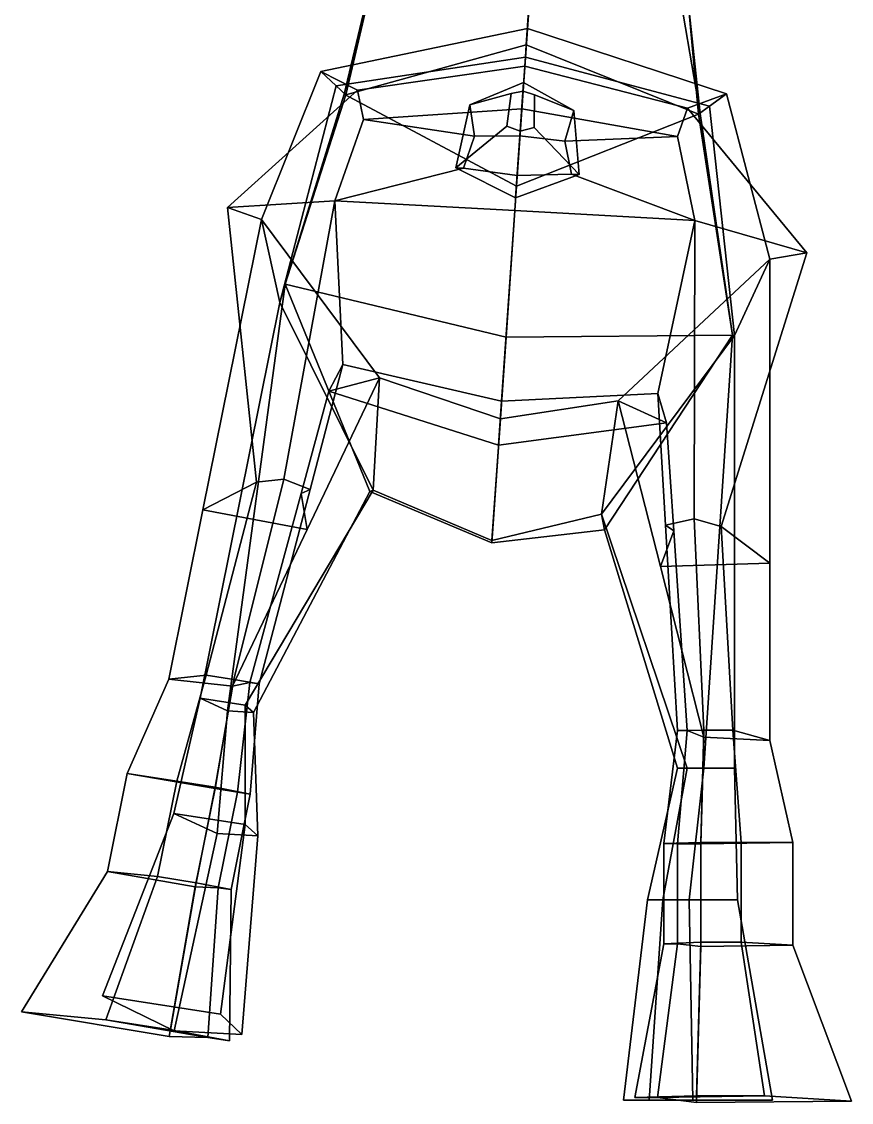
# Model space of a CAD drawing. Extents: x -120 to 88, y -151 to 291.
# Drawn here: x -120.2 to 88.2, y -151.3 to 120.1 of the extents above; entities that cross this region are included whole.
import ezdxf

# ---------------------------------------------------------------- set-up
doc = ezdxf.new("R2010")
doc.units = 0

msp = doc.modelspace()

# ---------------------------------------------------------------- linework, layer by layer
for points in [[(47.131142, 125.996323, 148.426102), (36.110466, 154.057037, 163.972519), (43.984592, 133.70845, 183.03331), (50.202881, 97.014305, 170.185089)], [(-39.132645, 101.883499, 170.185089), (-31.687429, 133.118835, 183.03331), (-30.24663, 150.078354, 163.972519), (-32.082989, 130.313873, 148.426102)], [(-39.132645, 101.883499, 170.185089), (4.099788, 78.733109, 204.447937), (7.084336, 121.808426, 205.930069), (-31.687429, 133.118835, 183.03331)], [(50.202881, 97.014305, 170.185089), (43.984592, 133.70845, 183.03331), (7.084336, 121.808426, 205.930069), (4.099788, 78.733109, 204.447937)], [(-53.945976, 54.121288, 149.169083), (-39.132645, 101.883499, 170.185089), (-32.082989, 130.313873, 148.426102), (-38.776203, 101.707657, 130.776718)], [(-38.776203, 101.707657, 130.776718), (-32.082989, 130.313873, 148.426102), (7.827652, 132.53656, 143.459579), (6.560351, 114.245865, 132.488159)], [(49.824844, 96.878494, 130.776718), (6.560351, 114.245865, 132.488159), (7.827652, 132.53656, 143.459579), (47.131142, 125.996323, 148.426102)], [(58.334156, 41.317062, 150.525833), (49.824844, 96.878494, 130.776718), (47.131142, 125.996323, 148.426102), (50.202881, 97.014305, 170.185089)], [(-44.995274, 107.509369, 11.560567), (-41.212093, 103.980064, 98.157318), (6.347892, 111.179497, 97.906006), (6.844069, 118.340698, 11.560567)], [(6.844069, 118.340698, 11.560567), (6.186622, 108.851936, -27.235413), (-35.787704, 102.861046, -27.02294), (-44.995274, 107.509369, 11.560567)], [(6.844069, 118.340698, 11.560567), (56.798061, 101.961143, 11.560567), (47.018063, 98.34774, -27.02294), (6.186622, 108.851936, -27.235413)], [(56.798061, 101.961143, 11.560567), (6.844069, 118.340698, 11.560567), (6.347892, 111.179497, 97.906006), (52.556118, 98.869263, 98.157318)], [(6.347892, 111.179497, 97.906006), (-41.212093, 103.980064, 98.157318), (-38.776203, 101.707657, 130.776718), (6.560351, 114.245865, 132.488159)], [(6.347892, 111.179497, 97.906006), (6.560351, 114.245865, 132.488159), (49.824844, 96.878494, 130.776718), (52.556118, 98.869263, 98.157318)], [(6.186622, 108.851936, -27.235413), (5.446681, 98.172516, -63.134716), (-34.298527, 95.531586, -52.141678), (-35.787704, 102.861046, -27.02294)], [(6.186622, 108.851936, -27.235413), (47.018063, 98.34774, -27.02294), (44.52824, 91.235176, -52.141678), (5.446681, 98.172516, -63.134716)], [(-44.995274, 107.509369, 11.560567), (-35.787704, 102.861046, -27.02294), (-68.489296, 73.375626, -26.158125), (-59.942993, 70.421577, 25.934782)], [(-59.942993, 70.421577, 25.934782), (-55.325275, 49.534595, 98.568947), (-41.212093, 103.980064, 98.157318), (-44.995274, 107.509369, 11.560567)], [(-55.325275, 49.534595, 98.568947), (-53.945976, 54.121288, 149.169083), (-38.776203, 101.707657, 130.776718), (-41.212093, 103.980064, 98.157318)], [(-7.579175, 99.195679, -75.800415), (-6.415624, 91.291359, -63.719944), (4.980082, 91.438194, -66.23362), (5.907896, 104.82914, -75.825798)], [(2.747622, 101.993195, -97.94194), (-7.579175, 99.195679, -75.800415), (5.907896, 104.82914, -75.825798), (5.753261, 102.597321, -97.954132)], [(18.515774, 97.773384, -75.800415), (5.907896, 104.82914, -75.825798), (4.980082, 91.438194, -66.23362), (16.269773, 90.054916, -63.719944)], [(8.652884, 101.671341, -97.94194), (5.753261, 102.597321, -97.954132), (5.907896, 104.82914, -75.825798), (18.515774, 97.773384, -75.800415)], [(-68.489296, 73.375626, -26.158125), (-35.787704, 102.861046, -27.02294), (-34.298527, 95.531586, -52.141678), (-41.542103, 75.079613, -56.810066)], [(-53.945976, 54.121288, 149.169083), (1.475711, 40.860359, 193.315399), (4.099788, 78.733109, 204.447937), (-39.132645, 101.883499, 170.185089)], [(1.693313, 93.862991, -97.968864), (-11.131299, 83.360741, -83.446098), (-7.579175, 99.195679, -75.800415), (2.747622, 101.993195, -97.94194)], [(5.057774, 92.559502, -97.987274), (1.693313, 93.862991, -97.968864), (2.747622, 101.993195, -97.94194), (5.753261, 102.597321, -97.954132)], [(5.057774, 92.559502, -97.987274), (5.753261, 102.597321, -97.954132), (8.652884, 101.671341, -97.94194), (8.57687, 93.487823, -97.968864)], [(8.57687, 93.487823, -97.968864), (8.652884, 101.671341, -97.94194), (18.515774, 97.773384, -75.800415), (19.855125, 81.671844, -83.446098)], [(56.798061, 101.961143, 11.560567), (67.749321, 60.400402, 25.934782), (77.016907, 62.023338, -26.158125), (47.018063, 98.34774, -27.02294)], [(67.749321, 60.400402, 25.934782), (56.798061, 101.961143, 11.560567), (52.556118, 98.869263, 98.157318), (58.808151, 41.276901, 99.146919)], [(-6.415624, 91.291359, -63.719944), (-34.298527, 95.531586, -52.141678), (5.446681, 98.172516, -63.134716), (4.980082, 91.438194, -66.23362)], [(-11.131299, 83.360741, -83.446098), (-9.186536, 83.254745, -69.275566), (-6.415624, 91.291359, -63.719944), (-7.579175, 99.195679, -75.800415)], [(16.269773, 90.054916, -63.719944), (4.980082, 91.438194, -66.23362), (5.446681, 98.172516, -63.134716), (44.52824, 91.235176, -52.141678)], [(19.855125, 81.671844, -83.446098), (18.515774, 97.773384, -75.800415), (16.269773, 90.054916, -63.719944), (17.910362, 81.77784, -69.275566)], [(77.016907, 62.023338, -26.158125), (48.893879, 70.150444, -56.810066), (44.52824, 91.235176, -52.141678), (47.018063, 98.34774, -27.02294)], [(58.808151, 41.276901, 99.146919), (52.556118, 98.869263, 98.157318), (49.824844, 96.878494, 130.776718), (58.334156, 41.317062, 150.525833)], [(-9.186536, 83.254745, -69.275566), (-41.542103, 75.079613, -56.810066), (-34.298527, 95.531586, -52.141678), (-6.415624, 91.291359, -63.719944)], [(58.334156, 41.317062, 150.525833), (50.202881, 97.014305, 170.185089), (4.099788, 78.733109, 204.447937), (1.475711, 40.860359, 193.315399)], [(5.057774, 92.559502, -97.987274), (3.898006, 75.820816, -84.749367), (-11.131299, 83.360741, -83.446098), (1.693313, 93.862991, -97.968864)], [(5.057774, 92.559502, -97.987274), (8.57687, 93.487823, -97.968864), (19.855125, 81.671844, -83.446098), (3.898006, 75.820816, -84.749367)], [(17.910362, 81.77784, -69.275566), (16.269773, 90.054916, -63.719944), (44.52824, 91.235176, -52.141678), (48.893879, 70.150444, -56.810066)], [(-9.186536, 83.254745, -69.275566), (4.284596, 81.400398, -73.070366), (3.675887, 72.615036, -74.805679), (-41.542103, 75.079613, -56.810066)], [(3.898006, 75.820816, -84.749367), (4.284596, 81.400398, -73.070366), (-9.186536, 83.254745, -69.275566), (-11.131299, 83.360741, -83.446098)], [(17.910362, 81.77784, -69.275566), (48.893879, 70.150444, -56.810066), (3.675887, 72.615036, -74.805679), (4.284596, 81.400398, -73.070366)], [(3.898006, 75.820816, -84.749367), (19.855125, 81.671844, -83.446098), (17.910362, 81.77784, -69.275566), (4.284596, 81.400398, -73.070366)], [(-59.942993, 70.421577, 25.934782), (-68.489296, 73.375626, -26.158125), (-61.146656, 4.436409, -56.117725), (-74.617729, -2.481397, 3.398543)], [(-41.542103, 75.079613, -56.810066), (-54.312584, 5.221538, -60.666855), (-61.146656, 4.436409, -56.117725), (-68.489296, 73.375626, -26.158125)], [(-41.542103, 75.079613, -56.810066), (-39.537281, 33.987041, -39.492367), (-47.715839, 2.618924, -56.871086), (-54.312584, 5.221538, -60.666855)], [(0.358737, 24.739323, -50.485409), (-39.537281, 33.987041, -39.492367), (-41.542103, 75.079613, -56.810066), (3.675887, 72.615036, -74.805679)], [(0.358737, 24.739323, -50.485409), (3.675887, 72.615036, -74.805679), (48.893879, 70.150444, -56.810066), (39.625286, 26.736963, -39.492367)], [(-59.942993, 70.421577, 25.934782), (-74.617729, -2.481397, 3.398543), (-48.472481, -7.461656, 8.361044), (-30.330498, 30.645481, 25.934782)], [(-30.330498, 30.645481, 25.934782), (-31.866068, 2.473883, 105.580971), (-55.325275, 49.534595, 98.568947), (-59.942993, 70.421577, 25.934782)], [(48.893879, 70.150444, -56.810066), (48.734837, -4.799159, -60.666855), (41.515549, -6.378791, -56.871086), (39.625286, 26.736963, -39.492367)], [(48.893879, 70.150444, -56.810066), (77.016907, 62.023338, -26.158125), (55.50338, -6.692301, -56.117725), (48.734837, -4.799159, -60.666855)], [(29.608986, 24.827173, 25.934782), (67.749321, 60.400402, 25.934782), (58.808151, 41.276901, 99.146919), (25.417507, -3.587126, 100.133186)], [(67.749321, 60.400402, 25.934782), (29.608986, 24.827173, 25.934782), (40.225422, -16.72051, 8.361044), (67.749321, -15.868634, 3.398543)], [(67.749321, 60.400402, 25.934782), (67.749321, -15.868634, 3.398543), (55.50338, -6.692301, -56.117725), (77.016907, 62.023338, -26.158125)], [(-68.43631, -52.994995, 148.96669), (-53.945976, 54.121288, 149.169083), (-55.325275, 49.534595, 98.568947), (-75.331154, -49.797176, 129.832687)], [(-61.971901, -53.367584, 143.204651), (-32.711048, 2.122735, 141.58345), (-53.945976, 54.121288, 149.169083), (-68.43631, -52.994995, 148.96669)], [(-2.101044, -10.762182, 150.525833), (1.475711, 40.860359, 193.315399), (-53.945976, 54.121288, 149.169083), (-32.711048, 2.122735, 141.58345)], [(-64.01899, -51.562897, 129.803421), (-75.331154, -49.797176, 129.832687), (-55.325275, 49.534595, 98.568947), (-31.866068, 2.473883, 105.580971)], [(-2.101044, -10.762182, 150.525833), (26.194212, -7.53283, 136.284836), (58.334156, 41.317062, 150.525833), (1.475711, 40.860359, 193.315399)], [(46.978832, -67.376389, 118.972565), (25.417507, -3.587126, 100.133186), (58.808151, 41.276901, 99.146919), (58.808151, -67.376389, 118.528748)], [(44.5387, -67.376389, 132.762161), (51.170311, -67.376389, 138.383621), (58.334156, 41.317062, 150.525833), (26.194212, -7.53283, 136.284836)], [(51.170311, -67.376389, 138.383621), (58.808151, -67.376389, 118.528748), (58.808151, 41.276901, 99.146919), (58.334156, 41.317062, 150.525833)], [(-47.715839, 2.618924, -56.871086), (-39.537281, 33.987041, -39.492367), (-42.999821, 27.262445, -25.290394), (-49.956646, 1.61906, -53.570759)], [(-0.402489, 13.752708, -25.072922), (-42.999821, 27.262445, -25.290394), (-39.537281, 33.987041, -39.492367), (0.358737, 24.739323, -50.485409)], [(-48.472481, -7.461656, 8.361044), (-49.956646, 1.61906, -53.570759), (-42.999821, 27.262445, -25.290394), (-30.330498, 30.645481, 25.934782)], [(-30.330498, 30.645481, 25.934782), (-42.999821, 27.262445, -25.290394), (-0.402489, 13.752708, -25.072922), (0.055572, 20.363798, 25.934782)], [(0.055572, 20.363798, 25.934782), (-2.059747, -10.166146, 100.378777), (-31.866068, 2.473883, 105.580971), (-30.330498, 30.645481, 25.934782)], [(0.055572, 20.363798, 25.934782), (29.608986, 24.827173, 25.934782), (25.417507, -3.587126, 100.133186), (-2.059747, -10.166146, 100.378777)], [(-0.402489, 13.752708, -25.072922), (0.358737, 24.739323, -50.485409), (39.625286, 26.736963, -39.492367), (41.763439, 19.3633, -25.290394)], [(29.608986, 24.827173, 25.934782), (0.055572, 20.363798, 25.934782), (-0.402489, 13.752708, -25.072922), (41.763439, 19.3633, -25.290394)], [(40.225422, -16.72051, 8.361044), (29.608986, 24.827173, 25.934782), (41.763439, 19.3633, -25.290394), (43.583351, -7.752244, -53.570759)], [(39.625286, 26.736963, -39.492367), (41.515549, -6.378791, -56.871086), (43.583351, -7.752244, -53.570759), (41.763439, 19.3633, -25.290394)], [(-61.146656, 4.436409, -56.117725), (-73.792732, -43.978733, -61.29874), (-83.183723, -45.036598, -9.756394), (-74.617729, -2.481397, 3.398543)], [(-66.839966, -45.079678, -61.29874), (-73.792732, -43.978733, -61.29874), (-61.146656, 4.436409, -56.117725), (-54.312584, 5.221538, -60.666855)], [(-54.312584, 5.221538, -60.666855), (-47.715839, 2.618924, -56.871086), (-60.526306, -46.20895, -61.29874), (-66.839966, -45.079678, -61.29874)], [(-62.850189, -45.848087, -61.29874), (-49.956646, 1.61906, -53.570759), (-48.472481, -7.461656, 8.361044), (-67.175743, -46.747761, -9.756394)], [(-64.01899, -51.562897, 129.803421), (-31.866068, 2.473883, 105.580971), (-32.711048, 2.122735, 141.58345), (-61.971901, -53.367584, 143.204651)], [(-60.526306, -46.20895, -61.29874), (-47.715839, 2.618924, -56.871086), (-49.956646, 1.61906, -53.570759), (-62.850189, -45.848087, -61.29874)], [(-2.059747, -10.166146, 100.378777), (-2.101044, -10.762182, 150.525833), (-32.711048, 2.122735, 141.58345), (-31.866068, 2.473883, 105.580971)], [(-74.617729, -2.481397, 3.398543), (-83.183723, -45.036598, -9.756394), (-67.175743, -46.747761, -9.756394), (-48.472481, -7.461656, 8.361044)], [(-2.059747, -10.166146, 100.378777), (25.417507, -3.587126, 100.133186), (26.194212, -7.53283, 136.284836), (-2.101044, -10.762182, 150.525833)], [(46.978832, -67.376389, 118.972565), (44.5387, -67.376389, 132.762161), (26.194212, -7.53283, 136.284836), (25.417507, -3.587126, 100.133186)], [(48.734837, -4.799159, -60.666855), (51.170311, -57.808517, -61.29874), (44.5387, -57.939827, -61.29874), (41.515549, -6.378791, -56.871086)], [(51.170311, -57.808517, -61.29874), (48.734837, -4.799159, -60.666855), (55.50338, -6.692301, -56.117725), (58.444099, -57.808517, -61.29874)], [(46.968426, -57.947044, -61.29874), (51.170311, -59.553608, -9.756394), (40.225422, -16.72051, 8.361044), (43.583351, -7.752244, -53.570759)], [(44.5387, -57.939827, -61.29874), (46.968426, -57.947044, -61.29874), (43.583351, -7.752244, -53.570759), (41.515549, -6.378791, -56.871086)], [(55.50338, -6.692301, -56.117725), (67.749321, -15.868634, 3.398543), (67.749321, -60.388676, -9.756394), (58.444099, -57.808517, -61.29874)], [(67.749321, -15.868634, 3.398543), (40.225422, -16.72051, 8.361044), (51.170311, -59.553608, -9.756394), (67.749321, -60.388676, -9.756394)], [(-93.643959, -68.683487, -40.24287), (-83.183723, -45.036598, -9.756394), (-73.792732, -43.978733, -61.29874), (-81.223206, -70.605156, -74.421402)], [(-71.594955, -72.509232, -40.24287), (-67.175743, -46.747761, -9.756394), (-83.183723, -45.036598, -9.756394), (-93.643959, -68.683487, -40.24287)], [(-81.223206, -70.605156, -74.421402), (-73.792732, -43.978733, -61.29874), (-66.839966, -45.079678, -61.29874), (-71.520927, -72.141472, -75.658684)], [(-71.594955, -72.509232, -40.24287), (-65.981972, -73.355927, -74.392357), (-62.850189, -45.848087, -61.29874), (-67.175743, -46.747761, -9.756394)], [(-62.737625, -73.852112, -75.29084), (-71.520927, -72.141472, -75.658684), (-66.839966, -45.079678, -61.29874), (-60.526306, -46.20895, -61.29874)], [(-65.981972, -73.355927, -74.392357), (-62.737625, -73.852112, -75.29084), (-60.526306, -46.20895, -61.29874), (-62.850189, -45.848087, -61.29874)], [(-64.042496, -81.541122, 108.403076), (-81.915718, -78.751282, 108.44931), (-75.331154, -49.797176, 129.832687), (-64.01899, -51.562897, 129.803421)], [(-71.021866, -83.803833, 138.681046), (-68.43631, -52.994995, 148.96669), (-75.331154, -49.797176, 129.832687), (-81.915718, -78.751282, 108.44931)], [(-71.021866, -83.803833, 138.681046), (-60.808102, -84.392509, 129.577011), (-61.971901, -53.367584, 143.204651), (-68.43631, -52.994995, 148.96669)], [(-60.808102, -84.392509, 129.577011), (-64.042496, -81.541122, 108.403076), (-64.01899, -51.562897, 129.803421), (-61.971901, -53.367584, 143.204651)], [(41.139233, -86.321022, -75.29084), (44.5387, -57.939827, -61.29874), (51.170311, -57.808517, -61.29874), (50.393345, -85.996765, -75.658684)], [(44.529793, -86.338821, -74.392357), (46.968426, -57.947044, -61.29874), (44.5387, -57.939827, -61.29874), (41.139233, -86.321022, -75.29084)], [(50.393345, -86.3815, -40.24287), (51.170311, -59.553608, -9.756394), (46.968426, -57.947044, -61.29874), (44.529793, -86.338821, -74.392357)], [(60.543594, -85.996765, -74.421402), (50.393345, -85.996765, -75.658684), (51.170311, -57.808517, -61.29874), (58.444099, -57.808517, -61.29874)], [(50.393345, -86.3815, -40.24287), (73.528618, -86.042496, -40.24287), (67.749321, -60.388676, -9.756394), (51.170311, -59.553608, -9.756394)], [(73.528618, -86.042496, -40.24287), (60.543594, -85.996765, -74.421402), (58.444099, -57.808517, -61.29874), (67.749321, -60.388676, -9.756394)], [(37.022968, -100.396286, 123.469719), (44.5387, -67.376389, 132.762161), (46.978832, -67.376389, 118.972565), (40.878376, -100.396286, 101.682167)], [(47.500908, -100.396286, 132.351608), (51.170311, -67.376389, 138.383621), (44.5387, -67.376389, 132.762161), (37.022968, -100.396286, 123.469719)], [(40.878376, -100.396286, 101.682167), (46.978832, -67.376389, 118.972565), (58.808151, -67.376389, 118.528748), (59.568703, -100.396286, 100.980927)], [(47.500908, -100.396286, 132.351608), (59.568703, -100.396286, 100.980927), (58.808151, -67.376389, 118.528748), (51.170311, -67.376389, 138.383621)], [(-98.604904, -93.329117, -18.440048), (-93.643959, -68.683487, -40.24287), (-81.223206, -70.605156, -74.421402), (-86.050781, -94.588135, -50.287346)], [(-76.555901, -97.154861, -18.440048), (-71.594955, -72.509232, -40.24287), (-93.643959, -68.683487, -40.24287), (-98.604904, -93.329117, -18.440048)], [(-86.050781, -94.588135, -50.287346), (-81.223206, -70.605156, -74.421402), (-71.520927, -72.141472, -75.658684), (-76.348495, -96.124458, -50.442009)], [(-76.555901, -97.154861, -18.440048), (-70.816719, -97.374588, -50.283714), (-65.981972, -73.355927, -74.392357), (-71.594955, -72.509232, -40.24287)], [(-67.571999, -97.868904, -50.39603), (-76.348495, -96.124458, -50.442009), (-71.520927, -72.141472, -75.658684), (-62.737625, -73.852112, -75.29084)], [(-70.816719, -97.374588, -50.283714), (-67.571999, -97.868904, -50.39603), (-62.737625, -73.852112, -75.29084), (-65.981972, -73.355927, -74.392357)], [(-70.206108, -129.168884, 101.639801), (-99.873741, -124.528152, 101.627319), (-81.915718, -78.751282, 108.44931), (-64.042496, -81.541122, 108.403076)], [(-81.875206, -133.344223, 155.803604), (-71.021866, -83.803833, 138.681046), (-81.915718, -78.751282, 108.44931), (-99.873741, -124.528152, 101.627319)], [(-81.875206, -133.344223, 155.803604), (-64.896217, -134.200012, 139.560791), (-60.808102, -84.392509, 129.577011), (-71.021866, -83.803833, 138.681046)], [(-64.896217, -134.200012, 139.560791), (-70.206108, -129.168884, 101.639801), (-64.042496, -81.541122, 108.403076), (-60.808102, -84.392509, 129.577011)], [(41.139233, -111.446709, -50.39603), (41.139233, -86.321022, -75.29084), (50.393345, -85.996765, -75.658684), (50.393345, -111.087082, -50.442009)], [(44.529793, -111.466454, -50.283714), (44.529793, -86.338821, -74.392357), (41.139233, -86.321022, -75.29084), (41.139233, -111.446709, -50.39603)], [(50.393345, -112.165062, -18.440048), (50.393345, -86.3815, -40.24287), (44.529793, -86.338821, -74.392357), (44.529793, -111.466454, -50.283714)], [(60.543594, -111.087082, -50.287346), (50.393345, -111.087082, -50.442009), (50.393345, -85.996765, -75.658684), (60.543594, -85.996765, -74.421402)], [(50.393345, -112.165062, -18.440048), (73.528618, -111.826065, -18.440048), (73.528618, -86.042496, -40.24287), (50.393345, -86.3815, -40.24287)], [(73.528618, -111.826065, -18.440048), (60.543594, -111.087082, -50.287346), (60.543594, -85.996765, -74.421402), (73.528618, -86.042496, -40.24287)], [(-120.158554, -128.519424, 26.599789), (-98.604904, -93.329117, -18.440048), (-86.050781, -94.588135, -50.287346), (-99.045303, -130.523834, -45.898125)], [(-83.067337, -134.703903, 26.599789), (-76.555901, -97.154861, -18.440048), (-98.604904, -93.329117, -18.440048), (-120.158554, -128.519424, 26.599789)], [(-99.045303, -130.523834, -45.898125), (-86.050781, -94.588135, -50.287346), (-76.348495, -96.124458, -50.442009), (-82.745476, -133.104874, -46.651451)], [(-83.067337, -134.703903, 26.599789), (-73.415771, -135.024673, -45.880444), (-70.816719, -97.374588, -50.283714), (-76.555901, -97.154861, -18.440048)], [(-67.966522, -135.864487, -46.42749), (-82.745476, -133.104874, -46.651451), (-76.348495, -96.124458, -50.442009), (-67.571999, -97.868904, -50.39603)], [(-73.415771, -135.024673, -45.880444), (-67.966522, -135.864487, -46.42749), (-67.571999, -97.868904, -50.39603), (-70.816719, -97.374588, -50.283714)], [(31.004911, -150.754822, 140.514374), (37.022968, -100.396286, 123.469719), (40.878376, -100.396286, 101.682167), (37.404892, -150.754822, 101.514656)], [(48.398293, -150.754822, 156.412964), (47.500908, -100.396286, 132.351608), (37.022968, -100.396286, 123.469719), (31.004911, -150.754822, 140.514374)], [(37.404892, -150.754822, 101.514656), (40.878376, -100.396286, 101.682167), (59.568703, -100.396286, 100.980927), (68.430824, -150.754822, 100.259438)], [(48.398293, -150.754822, 156.412964), (68.430824, -150.754822, 100.259438), (59.568703, -100.396286, 100.980927), (47.500908, -100.396286, 132.351608)], [(33.785069, -150.032104, -46.42749), (41.139233, -111.446709, -50.39603), (50.393345, -111.087082, -50.442009), (49.331982, -149.606873, -46.651451)], [(66.384407, -149.606873, -45.898125), (49.331982, -149.606873, -46.651451), (50.393345, -111.087082, -50.442009), (60.543594, -111.087082, -50.287346)], [(88.199257, -150.964203, 26.599789), (66.384407, -149.606873, -45.898125), (60.543594, -111.087082, -50.287346), (73.528618, -111.826065, -18.440048)], [(39.481216, -150.055481, -45.880444), (44.529793, -111.466454, -50.283714), (41.139233, -111.446709, -50.39603), (33.785069, -150.032104, -46.42749)], [(49.331982, -151.279724, 26.599789), (50.393345, -112.165062, -18.440048), (44.529793, -111.466454, -50.283714), (39.481216, -150.055481, -45.880444)], [(49.331982, -151.279724, 26.599789), (88.199257, -150.964203, 26.599789), (73.528618, -111.826065, -18.440048), (50.393345, -112.165062, -18.440048)], [(-99.873741, -124.528152, 101.627319), (-70.206108, -129.168884, 101.639801), (-64.896217, -134.200012, 139.560791), (-81.875206, -133.344223, 155.803604)], [(-120.158554, -128.519424, 26.599789), (-99.045303, -130.523834, -45.898125), (-73.415771, -135.024673, -45.880444), (-83.067337, -134.703903, 26.599789)], [(-99.045303, -130.523834, -45.898125), (-82.745476, -133.104874, -46.651451), (-67.966522, -135.864487, -46.42749), (-73.415771, -135.024673, -45.880444)], [(68.430824, -150.754822, 100.259438), (48.398293, -150.754822, 156.412964), (31.004911, -150.754822, 140.514374), (37.404892, -150.754822, 101.514656)], [(66.384407, -149.606873, -45.898125), (39.481216, -150.055481, -45.880444), (33.785069, -150.032104, -46.42749), (49.331982, -149.606873, -46.651451)], [(88.199257, -150.964203, 26.599789), (49.331982, -151.279724, 26.599789), (39.481216, -150.055481, -45.880444), (66.384407, -149.606873, -45.898125)]]:
    msp.add_3dface(points)

doc.saveas('drawing.dxf')
